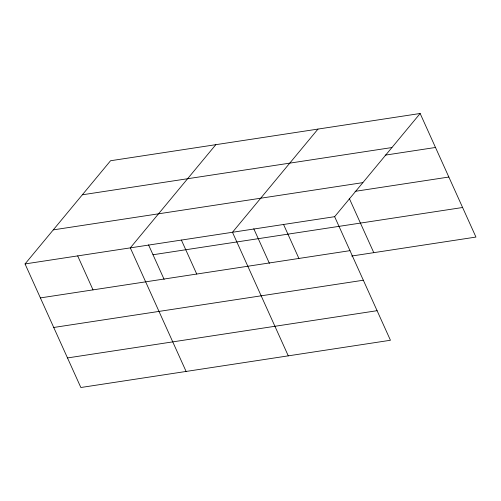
<?xml version="1.0" encoding="UTF-8"?>
<svg xmlns="http://www.w3.org/2000/svg" width="501" height="501" viewBox="0 0 501 501"><rect width="100%" height="100%" fill="white"/><g stroke="black" fill="none" stroke-linecap="round" stroke-linejoin="round"><path stroke-width="0.75" d="M420.151 113.489L334.643 216.683L390.442 340.26L80.849 387.511L25.05 263.933L110.558 160.74L420.151 113.489L475.95 237.067L351.671 256.036M215.818 144.676L130.31 247.863L186.109 371.448M317.985 129.083L232.477 232.276L288.275 355.854M82.339 194.795L391.932 147.544M385.175 155.147L435.494 147.469M53.269 229.878L362.862 182.627M355.065 191.351L448.846 177.035M25.05 263.933L334.643 216.683M153.005 254.746L462.598 207.502M40.393 297.907L349.986 250.657M53.739 327.472L363.338 280.228M67.497 357.939L377.09 310.695M349.235 198.296L373.784 252.661M283.56 224.479L298.903 258.453M253.788 228.763L269.394 263.326M181.393 240.073L196.736 274.047M148.528 244.832L164.128 279.389M77.68 255.898L93.023 289.872"/></g></svg>
